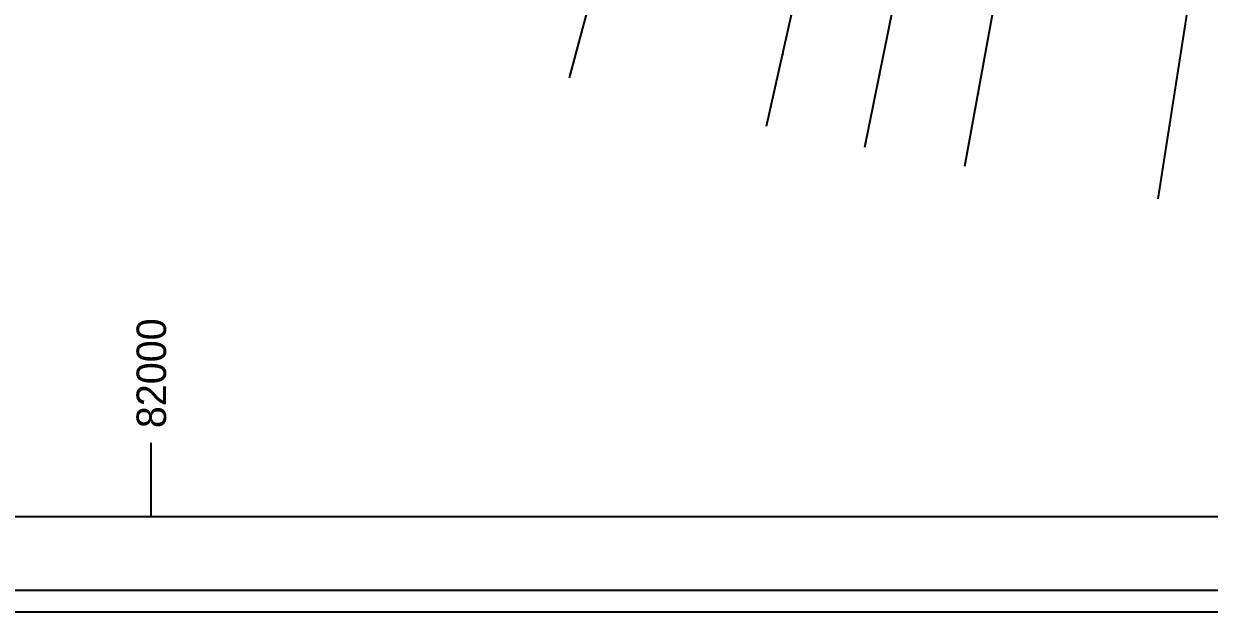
# Model space of a CAD drawing. Extents: x -83928 to -81707, y 15464 to 18601.
# Drawn here: x -82017.3 to -81856.7, y 15464.4 to 15544.2 of the extents above; entities that cross this region are included whole.
import ezdxf
from ezdxf.enums import TextEntityAlignment as Align

# ---------------------------------------------------------------- set-up
doc = ezdxf.new("R2010")
doc.units = 0
doc.header["$MEASUREMENT"] = 0
for name, color, linetype in [('Carroyage 1', 7, 'Continuous'), ('CarTexte', 7, 'Continuous'), ('CNiv_1', 1, 'Continuous'), ('POINTS_PROFILS', 1, 'Continuous'), ('PROFILS', 7, 'Continuous')]:
    doc.layers.add(name, color=color, linetype=linetype)

msp = doc.modelspace()

# ---------------------------------------------------------------- linework, layer by layer
for p, q in [((-81721.1, 15477.38), (-83887.33, 15477.38)), ((-81721.1, 15467.38), (-83887.33, 15467.38))]:
    msp.add_line(p, q)
at = {"layer": 'Carroyage 1'}
msp.add_line((-82000, 15477.38), (-82000, 15487.38), dxfattribs=at)
at = {"layer": 'CNiv_1', "color": 0}
msp.add_lwpolyline([(-81721.1, 18600.42), (-81721.1, 15464.43), (-83887.33, 15464.43), (-83887.33, 18600.42)], close=True, dxfattribs=at)
at = {"layer": 'POINTS_PROFILS'}
for p in [(-81914.49, 15540.04), (-81901.39, 15537.25), (-81888.05, 15534.68), (-81862.12, 15530.33)]:
    msp.add_point(p, dxfattribs=at)
at = {"layer": 'PROFILS'}
for points in [[(-81943.38, 15536.85), (-81912.29, 15652.76)], [(-81916.68, 15530.29), (-81890.45, 15647.38)], [(-81903.37, 15527.45), (-81879.56, 15645.06)], [(-81889.85, 15524.85), (-81868.28, 15642.89)], [(-81863.66, 15520.45), (-81845.16, 15639.01)]]:
    msp.add_lwpolyline(points, dxfattribs=at)

# ---------------------------------------------------------------- texts
at = {"layer": 'CarTexte'}
msp.add_text('82000', height=4, rotation=90, dxfattribs=at).set_placement((-82000, 15489.38), align=Align.MIDDLE_LEFT)

doc.saveas('drawing.dxf')
